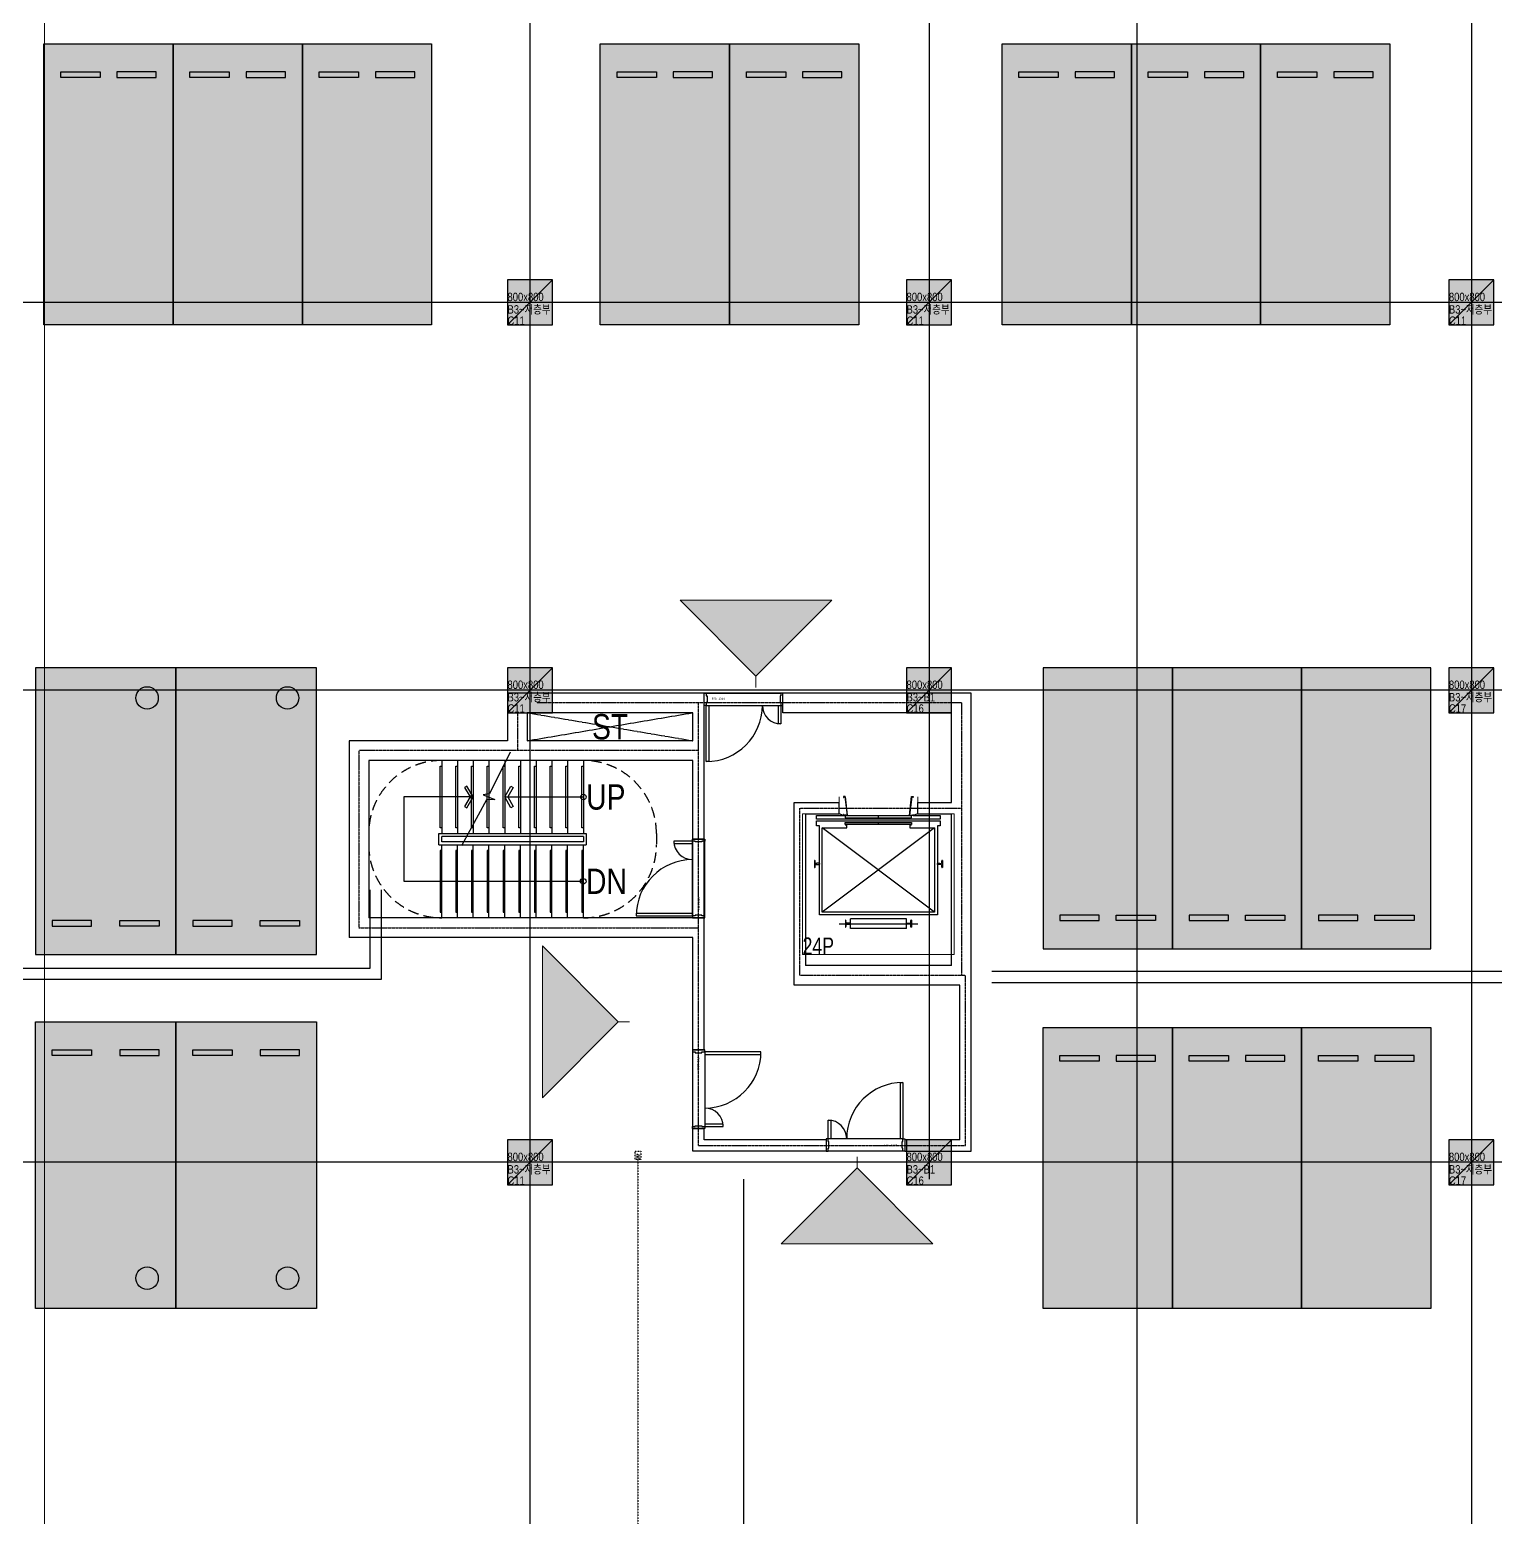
# Model space of a CAD drawing. Header units: millimetres. Extents: x -20379 to 476967, y -520228 to 220376.
# Drawn here: x 352744 to 378819, y -449936 to -423470 of the extents above; entities that cross this region are included whole.
import ezdxf
from ezdxf.enums import TextEntityAlignment as Align

# ---------------------------------------------------------------- set-up
doc = ezdxf.new("R2010")
doc.units = ezdxf.units.MM
doc.header["$MEASUREMENT"] = 0
for name, pattern in [('$0$X-CORE_B2F$0$CEN', [62, 60, -1, 0, -1]), ('$0$X-CORE_B2F$0$CENTER2', [1.125, 0.75, -0.125, 0.125, -0.125]), ('$0$X-CORE_B2F$0$HIDDEN', [9.525, 6.35, -3.175]), ('$0$X-F_EXIT_B2F$0$18$0$STYLE_19', [0.83328, 0.41656, -0.41672]), ('$0$X-GRID_B3~B1$0$CENTER2', [1.125, 0.75, -0.125, 0.125, -0.125])]:
    doc.linetypes.add(name, pattern=pattern)
doc.layers.get('Defpoints').update_dxf_attribs({"color": 145, "lineweight": 9})
doc.layers.add('$0$NDC_S_HATCH MATERIAL', color=8, linetype='Continuous', lineweight=9)
doc.layers.add('$0$X-F_EXIT_B2F$0$X-F_EXIT_B3F$0$TEXT VN1', color=7, linetype='Continuous', lineweight=13)
for name, color, linetype in [('$0$X-COL-B2$0$A-254', 254, 'Continuous'), ('$0$X-COL-B2$0$A-COL', 2, 'Continuous'), ('$0$X-CORE_B2F$0$A-CEN2', 8, '$0$X-CORE_B2F$0$CENTER2'), ('$0$X-CORE_B2F$0$A-CON', 2, 'Continuous'), ('$0$X-CORE_B2F$0$A-DOOR', 4, 'Continuous'), ('$0$X-CORE_B2F$0$A-DOORF', 9, 'Continuous'), ('$0$X-CORE_B2F$0$A-ELE4', 8, 'Continuous'), ('$0$X-CORE_B2F$0$A-ELEV', 5, 'Continuous'), ('$0$X-CORE_B2F$0$A-HR', 6, 'Continuous'), ('$0$X-CORE_B2F$0$A-OPEN1', 1, '$0$X-CORE_B2F$0$CEN'), ('$0$X-CORE_B2F$0$A-STR', 4, 'Continuous'), ('$0$X-CORE_B2F$0$A-SYM', 7, 'Continuous'), ('$0$X-F_EXIT_B2F$0$A-SHUTTER', 4, 'Continuous'), ('$0$X-F_EXIT_B2F$0$X-F_EXIT_B3F$0$F_exit', 3, 'Continuous'), ('$0$X-GRID_B3~B1$0$A-CEN1', 1, '$0$X-GRID_B3~B1$0$CENTER2'), ('$0$X-INT-B2$0$A-PARK', 5, 'Continuous'), ('$0$X-INT-B2$0$A-PARK(\\M+3C8AE\\M+3C0E5)', 5, 'Continuous'), ('$0$X-INT-B2$0$A-WALB', 3, 'Continuous')]:
    doc.layers.add(name, color=color, linetype=linetype)
doc.styles.add('$0$X-COL-B2$0$Hrtext', font='arial.ttf', dxfattribs={"width": 0.8})
doc.styles.add('$0$X-CORE_B2F$0$$0$X-PLAN$0$Standard', font='')
doc.styles.add('$0$X-CORE_B2F$0$\\M+3C6F2\\M+3B8E9\\M+3B5B5$0$X-PLAN_1F$0$\\M+3B5B8\\M+3BFF2', font='')
doc.styles.add('$0$X-CORE_B2F$0$Hrtext', font='arial.ttf', dxfattribs={"width": 0.8})
doc.styles.add('$0$X-GRID_B3~B1$0$Heerim', font='', dxfattribs={"width": 0.8})
doc.styles.get('$0$X-CORE_B2F$0$$0$X-PLAN$0$Standard').set_extended_font_data('DotumChe')
doc.styles.get('$0$X-CORE_B2F$0$\\M+3C6F2\\M+3B8E9\\M+3B5B5$0$X-PLAN_1F$0$\\M+3B5B8\\M+3BFF2').set_extended_font_data('Dotum')
doc.styles.get('$0$X-GRID_B3~B1$0$Heerim').set_extended_font_data('Dotum')

# ---------------------------------------------------------------- blocks, each defined once
blk = doc.blocks.new('$0$258')
at = {"layer": '$0$X-COL-B2$0$A-254'}
h = blk.add_hatch(color=256, dxfattribs=at)
h.dxf.hatch_style = 1
h.paths.add_polyline_path([(460347, -114631), (459547, -114631), (459547, -115431), (460347, -115431)])
h = blk.add_hatch(color=256, dxfattribs=at)
h.dxf.hatch_style = 1
h.paths.add_polyline_path([(467447, -114631), (466647, -114631), (466647, -115431), (467447, -115431)])
h = blk.add_hatch(color=256, dxfattribs=at)
h.dxf.hatch_style = 1
h.paths.add_polyline_path([(477097, -114631), (476297, -114631), (476297, -115431), (477097, -115431)])
h = blk.add_hatch(color=256, dxfattribs=at)
h.dxf.hatch_style = 1
h.paths.add_polyline_path([(460347, -121531), (459547, -121531), (459547, -122331), (460347, -122331)])
h = blk.add_hatch(color=256, dxfattribs=at)
h.dxf.hatch_style = 1
h.paths.add_polyline_path([(467447, -121531), (466647, -121531), (466647, -122331), (467447, -122331)])
h = blk.add_hatch(color=256, dxfattribs=at)
h.dxf.hatch_style = 1
h.paths.add_polyline_path([(477097, -121531), (476297, -121531), (476297, -122331), (477097, -122331)])
h = blk.add_hatch(color=256, dxfattribs=at)
h.dxf.hatch_style = 1
h.paths.add_polyline_path([(460347, -129931), (459547, -129931), (459547, -130731), (460347, -130731)])
h = blk.add_hatch(color=256, dxfattribs=at)
h.dxf.hatch_style = 1
h.paths.add_polyline_path([(467447, -129931), (466647, -129931), (466647, -130731), (467447, -130731)])
h = blk.add_hatch(color=256, dxfattribs=at)
h.dxf.hatch_style = 1
h.paths.add_polyline_path([(477097, -129931), (476297, -129931), (476297, -130731), (477097, -130731)])
at = {"layer": '$0$X-F_EXIT_B2F$0$X-F_EXIT_B3F$0$F_exit', "true_color": 0xb56bff}
h = blk.add_hatch(color=191, dxfattribs=at)
h.dxf.hatch_style = 1
h.paths.add_polyline_path([(463967, -121681), (462617, -120331), (465317, -120331)])
h = blk.add_hatch(color=191, dxfattribs=at)
h.dxf.hatch_style = 1
h.paths.add_polyline_path([(463967, -121681), (462617, -120331), (465317, -120331)])
h = blk.add_hatch(color=191, dxfattribs=at)
h.dxf.hatch_style = 1
h.paths.add_polyline_path([(461517, -127831), (460167, -126481), (460167, -129181)])
h = blk.add_hatch(color=191, dxfattribs=at)
h.dxf.hatch_style = 1
h.paths.add_polyline_path([(461517, -127831), (460167, -126481), (460167, -129181)])
h = blk.add_hatch(color=191, dxfattribs=at)
h.dxf.hatch_style = 1
h.paths.add_polyline_path([(465767, -130431), (467117, -131781), (464417, -131781)])
h = blk.add_hatch(color=191, dxfattribs=at)
h.dxf.hatch_style = 1
h.paths.add_polyline_path([(465767, -130431), (467117, -131781), (464417, -131781)])
at = {"layer": '$0$X-INT-B2$0$A-PARK'}
h = blk.add_hatch(color=254, dxfattribs=at)
h.dxf.hatch_style = 1
h.paths.add_polyline_path([(453597, -110431), (453597, -115431), (451297, -115431), (451297, -110431)])
h = blk.add_hatch(color=254, dxfattribs=at)
h.dxf.hatch_style = 1
h.paths.add_polyline_path([(455897, -110431), (455897, -115431), (453597, -115431), (453597, -110431)])
h = blk.add_hatch(color=254, dxfattribs=at)
h.dxf.hatch_style = 1
h.paths.add_polyline_path([(458197, -110431), (458197, -115431), (455897, -115431), (455897, -110431)])
h = blk.add_hatch(color=254, dxfattribs=at)
h.dxf.hatch_style = 1
h.paths.add_polyline_path([(463497, -110431), (463497, -115431), (461197, -115431), (461197, -110431)])
h = blk.add_hatch(color=254, dxfattribs=at)
h.dxf.hatch_style = 1
h.paths.add_polyline_path([(465797, -110431), (465797, -115431), (463497, -115431), (463497, -110431)])
h = blk.add_hatch(color=254, dxfattribs=at)
h.dxf.hatch_style = 1
h.paths.add_polyline_path([(470647, -110431), (470647, -115431), (468347, -115431), (468347, -110431)])
h = blk.add_hatch(color=254, dxfattribs=at)
h.dxf.hatch_style = 1
h.paths.add_polyline_path([(472947, -110431), (472947, -115431), (470647, -115431), (470647, -110431)])
h = blk.add_hatch(color=254, dxfattribs=at)
h.dxf.hatch_style = 1
h.paths.add_polyline_path([(475247, -110431), (475247, -115431), (472947, -115431), (472947, -110431)])
h = blk.add_hatch(color=254, dxfattribs=at)
h.dxf.hatch_style = 1
h.paths.add_polyline_path([(471377, -126531), (471377, -121531), (469077, -121531), (469077, -126531)])
h = blk.add_hatch(color=254, dxfattribs=at)
h.dxf.hatch_style = 1
h.paths.add_polyline_path([(473677, -126531), (473677, -121531), (471377, -121531), (471377, -126531)])
h = blk.add_hatch(color=254, dxfattribs=at)
h.dxf.hatch_style = 1
h.paths.add_polyline_path([(475977, -126531), (475977, -121531), (473677, -121531), (473677, -126531)])
h = blk.add_hatch(color=254, dxfattribs=at)
h.dxf.hatch_style = 1
h.paths.add_polyline_path([(471377, -127931), (471377, -132931), (469077, -132931), (469077, -127931)])
h = blk.add_hatch(color=254, dxfattribs=at)
h.dxf.hatch_style = 1
h.paths.add_polyline_path([(473677, -127931), (473677, -132931), (471377, -132931), (471377, -127931)])
h = blk.add_hatch(color=254, dxfattribs=at)
h.dxf.hatch_style = 1
h.paths.add_polyline_path([(475977, -127931), (475977, -132931), (473677, -132931), (473677, -127931)])
at = {"layer": '$0$X-INT-B2$0$A-PARK(\\M+3C8AE\\M+3C0E5)'}
h = blk.add_hatch(color=251, dxfattribs=at)
h.dxf.hatch_style = 1
edge = h.paths.add_edge_path()
edge.add_arc((453134, -122069), 200, 0, 360)
h = blk.add_hatch(color=251, dxfattribs=at)
h.dxf.hatch_style = 1
edge = h.paths.add_edge_path()
edge.add_arc((455634, -122069), 200, 0, 360)
h = blk.add_hatch(color=251, dxfattribs=at)
h.dxf.hatch_style = 1
edge = h.paths.add_edge_path()
edge.add_arc((453134, -132392), 200, 0, 360)
h = blk.add_hatch(color=251, dxfattribs=at)
h.dxf.hatch_style = 1
edge = h.paths.add_edge_path()
edge.add_arc((455634, -132392), 200, 0, 360)
h = blk.add_hatch(color=254)
h.dxf.hatch_style = 1
h.paths.add_polyline_path([(453647, -126631), (453647, -121531), (451147, -121531), (451147, -126631)])
h = blk.add_hatch(color=254)
h.dxf.hatch_style = 1
h.paths.add_polyline_path([(456147, -126631), (456147, -121531), (453647, -121531), (453647, -126631)])
h = blk.add_hatch(color=254)
h.dxf.hatch_style = 1
h.paths.add_polyline_path([(453647, -127831), (453647, -132931), (451147, -132931), (451147, -127831)])
h = blk.add_hatch(color=254)
h.dxf.hatch_style = 1
h.paths.add_polyline_path([(456147, -127831), (456147, -132931), (453647, -132931), (453647, -127831)])
at = {"layer": '$0$X-COL-B2$0$A-COL'}
for p, q in [((460347, -114631), (459547, -114631)), ((459547, -114631), (459547, -115431)), ((460347, -115431), (460347, -114631)), ((467447, -114631), (466647, -114631)), ((466647, -114631), (466647, -115431)), ((467447, -115431), (467447, -114631)), ((477097, -114631), (476297, -114631)), ((476297, -114631), (476297, -115431)), ((477097, -115431), (477097, -114631)), ((459547, -115431), (460347, -115431)), ((466647, -115431), (467447, -115431)), ((476297, -115431), (477097, -115431)), ((460347, -121531), (459547, -121531)), ((459547, -121531), (459547, -122331)), ((460347, -122331), (460347, -121531)), ((467447, -121531), (466647, -121531)), ((466647, -121531), (466647, -122331)), ((467447, -122331), (467447, -121531)), ((477097, -121531), (476297, -121531)), ((476297, -121531), (476297, -122331)), ((477097, -122331), (477097, -121531)), ((459547, -122331), (460347, -122331)), ((466647, -122331), (467447, -122331)), ((476297, -122331), (477097, -122331)), ((460347, -129931), (459547, -129931)), ((459547, -129931), (459547, -130731)), ((460347, -130731), (460347, -129931)), ((467447, -129931), (466647, -129931)), ((466647, -129931), (466647, -130731)), ((467447, -130731), (467447, -129931)), ((477097, -129931), (476297, -129931)), ((476297, -129931), (476297, -130731)), ((477097, -130731), (477097, -129931)), ((459547, -130731), (460347, -130731)), ((466647, -130731), (467447, -130731)), ((476297, -130731), (477097, -130731))]:
    blk.add_line(p, q, dxfattribs=at)
at = {"layer": '$0$X-CORE_B2F$0$A-CEN2'}
for p, q in [((467622, -122156), (460072, -122156)), ((462947, -130031), (462947, -122156)), ((467622, -122156), (467622, -127006)), ((459722, -122331), (459722, -123006)), ((456902, -123006), (456902, -126156)), ((462947, -123006), (456902, -123006)), ((464747, -127006), (464747, -124031)), ((464747, -124031), (467622, -124031)), ((456902, -126156), (462947, -126156)), ((467697, -127006), (464747, -127006)), ((467697, -130031), (467697, -127006)), ((462947, -130031), (467697, -130031))]:
    blk.add_line(p, q, dxfattribs=at)
at = {"layer": '$0$X-CORE_B2F$0$A-CON', "ltscale": 10}
for p, q in [((467797, -121981), (459547, -121981)), ((459547, -121981), (459547, -122831)), ((463047, -125981), (463047, -121981)), ((464447, -122331), (464447, -121981)), ((467797, -130131), (467797, -121981)), ((462847, -122331), (459897, -122331)), ((459897, -122331), (459897, -122831)), ((462847, -122831), (462847, -122331)), ((467447, -122331), (464447, -122331)), ((467447, -123931), (467447, -122331)), ((456727, -122831), (456727, -126331)), ((459547, -122831), (456727, -122831)), ((462847, -122831), (459897, -122831)), ((457077, -123181), (457077, -125981)), ((462847, -123181), (457077, -123181)), ((462847, -125981), (462847, -123181)), ((464647, -127181), (464647, -123931)), ((464647, -123931), (465447, -123931)), ((465447, -124131), (465447, -123931)), ((466847, -123931), (467447, -123931)), ((466847, -124131), (466847, -123931)), ((464847, -124131), (464847, -126831)), ((464847, -124131), (465447, -124131)), ((466847, -124131), (467447, -124131)), ((467447, -126831), (467447, -124131)), ((463047, -124581), (462847, -124581)), ((463047, -125981), (457077, -125981)), ((463047, -128330), (463047, -125981)), ((462847, -126331), (456727, -126331)), ((462847, -128330), (462847, -126331)), ((467447, -126831), (464847, -126831)), ((467597, -127181), (464647, -127181)), ((467597, -129931), (467597, -127181)), ((462847, -128330), (463047, -128330)), ((462847, -130131), (462847, -129731)), ((462847, -129731), (463047, -129731)), ((463047, -129931), (463047, -129731)), ((465217, -129931), (463047, -129931)), ((465217, -129931), (465217, -130131)), ((467597, -129931), (466617, -129931)), ((466617, -129931), (466617, -130131)), ((465217, -130131), (462847, -130131)), ((466617, -130131), (467797, -130131))]:
    blk.add_line(p, q, dxfattribs=at)
at = {"layer": '$0$X-CORE_B2F$0$A-DOOR'}
for p, q in [((463047, -121981), (463082, -121981)), ((463047, -122201), (463047, -121981)), ((463082, -121981), (463082, -122031)), ((464447, -121981), (464412, -121981)), ((464412, -121981), (464412, -122031)), ((464447, -122201), (464447, -121981)), ((463082, -122201), (463047, -122201)), ((463082, -122031), (463097, -122031)), ((463097, -122151), (463082, -122151)), ((463082, -122151), (463082, -122201)), ((463082, -122201), (463127, -122201)), ((463082, -123201), (463082, -122201)), ((463097, -122031), (463097, -122151)), ((463127, -122201), (463127, -123201)), ((464367, -122201), (464412, -122201)), ((464367, -122531), (464367, -122201)), ((464412, -122031), (464397, -122031)), ((464397, -122031), (464397, -122151)), ((464397, -122151), (464412, -122151)), ((464412, -122151), (464412, -122201)), ((464412, -122201), (464447, -122201)), ((464412, -122201), (464412, -122531)), ((464412, -122531), (464367, -122531)), ((463127, -123201), (463082, -123201)), ((465557, -123821), (465527, -123821)), ((465527, -123821), (465527, -123841)), ((465527, -123841), (465532, -123841)), ((465532, -123841), (465532, -123826)), ((465532, -123826), (465552, -123826)), ((465552, -123826), (465591, -124156)), ((465597, -124161), (465557, -123821)), ((466697, -124161), (466737, -123821)), ((466741, -123826), (466702, -124156)), ((466737, -123821), (466767, -123821)), ((466762, -123826), (466741, -123826)), ((466762, -123841), (466762, -123826)), ((466767, -123841), (466762, -123841)), ((466767, -123821), (466767, -123841)), ((465532, -124141), (465527, -124141)), ((465527, -124141), (465527, -124161)), ((465527, -124161), (465597, -124161)), ((465532, -124156), (465532, -124141)), ((465591, -124156), (465532, -124156)), ((466767, -124161), (466697, -124161)), ((466702, -124156), (466762, -124156)), ((466762, -124156), (466762, -124141)), ((466762, -124141), (466767, -124141)), ((466767, -124141), (466767, -124161)), ((462837, -124616), (462507, -124616)), ((462507, -124616), (462507, -124661)), ((462837, -124616), (462837, -124581)), ((462837, -124581), (463057, -124581)), ((462887, -124616), (462837, -124616)), ((462837, -124661), (462837, -124616)), ((462887, -124631), (462887, -124616)), ((463007, -124631), (462887, -124631)), ((463057, -124616), (463007, -124616)), ((463007, -124616), (463007, -124631)), ((463057, -124581), (463057, -124616)), ((462507, -124661), (462837, -124661)), ((462837, -125901), (461837, -125901)), ((461837, -125901), (461837, -125946)), ((461837, -125946), (462837, -125946)), ((462837, -125946), (462837, -125901)), ((462887, -125946), (462837, -125946)), ((462837, -125946), (462837, -125981)), ((463007, -125931), (462887, -125931)), ((462887, -125931), (462887, -125946)), ((463007, -125946), (463007, -125931)), ((463057, -125946), (463007, -125946)), ((463057, -125981), (463057, -125946)), ((462837, -125981), (463057, -125981)), ((462837, -128331), (462837, -128366)), ((463057, -128331), (462837, -128331)), ((463057, -128366), (463057, -128331)), ((462837, -128366), (462887, -128366)), ((462887, -128366), (462887, -128381)), ((462887, -128381), (463007, -128381)), ((463007, -128381), (463007, -128366)), ((463007, -128366), (463057, -128366)), ((463057, -128366), (463057, -128411)), ((464057, -128366), (463057, -128366)), ((463057, -128411), (464057, -128411)), ((464057, -128411), (464057, -128366)), ((466537, -129911), (466537, -128911)), ((466537, -128911), (466582, -128911)), ((466582, -128911), (466582, -129911)), ((462887, -129696), (462887, -129681)), ((462887, -129681), (463007, -129681)), ((463007, -129681), (463007, -129696)), ((463057, -129651), (463057, -129696)), ((463387, -129651), (463057, -129651)), ((463387, -129696), (463387, -129651)), ((465252, -129911), (465252, -129581)), ((465252, -129581), (465297, -129581)), ((465297, -129581), (465297, -129911)), ((462837, -129731), (462837, -129696)), ((462837, -129696), (462887, -129696)), ((463057, -129731), (462837, -129731)), ((463007, -129696), (463057, -129696)), ((463057, -129696), (463057, -129731)), ((463057, -129696), (463387, -129696)), ((465252, -129911), (465217, -129911)), ((465217, -129911), (465217, -130131)), ((465252, -129961), (465252, -129911)), ((465297, -129911), (465252, -129911)), ((466582, -129911), (466537, -129911)), ((466582, -129961), (466582, -129911)), ((466582, -129911), (466617, -129911)), ((466617, -129911), (466617, -130131)), ((465217, -130131), (465252, -130131)), ((465267, -129961), (465252, -129961)), ((465252, -130131), (465252, -130081)), ((465252, -130081), (465267, -130081)), ((465267, -130081), (465267, -129961)), ((466567, -130081), (466567, -129961)), ((466567, -129961), (466582, -129961)), ((466582, -130081), (466567, -130081)), ((466582, -130131), (466582, -130081)), ((466617, -130131), (466582, -130131))]:
    blk.add_line(p, q, dxfattribs=at)
at = {"layer": '$0$X-CORE_B2F$0$A-DOORF'}
for centre, radius, start, end in [((463082, -122201), 1000, 270, 360), ((464412, -122201), 330, 180, 270), ((462837, -124616), 330, 180, 270), ((462837, -125946), 1000, 90, 180), ((463057, -128366), 1000, 270, 360), ((466582, -129911), 1000, 90, 180), ((463057, -129696), 330, 0, 90), ((465252, -129911), 330, 0, 90)]:
    blk.add_arc(centre, radius, start, end, dxfattribs=at)
at = {"layer": '$0$X-CORE_B2F$0$A-ELE4'}
for p, q in [((463082, -121981), (464412, -121981)), ((463082, -122201), (464412, -122201)), ((458347, -124381), (458347, -123281)), ((458347, -123281), (458377, -123281)), ((458627, -124381), (458627, -123281)), ((458627, -123281), (458657, -123281)), ((458907, -124381), (458907, -123281)), ((458907, -123281), (458937, -123281)), ((459187, -124381), (459187, -123281)), ((459187, -123281), (459217, -123281)), ((459467, -124381), (459467, -123281)), ((459467, -123281), (459497, -123281)), ((459747, -124381), (459747, -123281)), ((459747, -123281), (459777, -123281)), ((460027, -124381), (460027, -123281)), ((460027, -123281), (460057, -123281)), ((460307, -124381), (460307, -123281)), ((460307, -123281), (460337, -123281)), ((460587, -124381, 0), (460587, -123281, 0)), ((460587, -123281, 0), (460617, -123281, 0)), ((460867, -124381, 0), (460867, -123281, 0)), ((460867, -123281, 0), (460897, -123281, 0)), ((458377, -124381), (458347, -124381)), ((458657, -124381), (458627, -124381)), ((458937, -124381), (458907, -124381)), ((459217, -124381), (459187, -124381)), ((459497, -124381), (459467, -124381)), ((459777, -124381), (459747, -124381)), ((460057, -124381), (460027, -124381)), ((460337, -124381), (460307, -124381)), ((460617, -124381, 0), (460587, -124381, 0)), ((460897, -124381, 0), (460867, -124381, 0)), ((462837, -125946), (462837, -124616)), ((463057, -125946), (463057, -124616)), ((458377, -124781), (458347, -124781)), ((458347, -124781), (458347, -125881)), ((458657, -124781), (458627, -124781)), ((458627, -124781), (458627, -125881)), ((458937, -124781), (458907, -124781)), ((458907, -124781), (458907, -125881)), ((459217, -124781), (459187, -124781)), ((459187, -124781), (459187, -125881)), ((459497, -124781), (459467, -124781)), ((459467, -124781), (459467, -125881)), ((459777, -124781), (459747, -124781)), ((459747, -124781), (459747, -125881)), ((460057, -124781), (460027, -124781)), ((460027, -124781), (460027, -125881)), ((460337, -124781), (460307, -124781)), ((460307, -124781), (460307, -125881)), ((460617, -124781, 0), (460587, -124781, 0)), ((460587, -124781, 0), (460587, -125881, 0)), ((460897, -124781, 0), (460867, -124781, 0)), ((460867, -124781, 0), (460867, -125881, 0)), ((458347, -125881), (458377, -125881)), ((458627, -125881), (458657, -125881)), ((458907, -125881), (458937, -125881)), ((459187, -125881), (459217, -125881)), ((459467, -125881), (459497, -125881)), ((459747, -125881), (459777, -125881)), ((460027, -125881), (460057, -125881)), ((460307, -125881), (460337, -125881)), ((460587, -125881, 0), (460617, -125881, 0)), ((460867, -125881, 0), (460897, -125881, 0)), ((462837, -128366), (462837, -129696)), ((463057, -128366), (463057, -129696)), ((466582, -129911), (465252, -129911)), ((466582, -130131), (465252, -130131))]:
    blk.add_line(p, q, dxfattribs=at)
at = {"layer": '$0$X-CORE_B2F$0$A-ELEV'}
for p, q in [((465047, -124223), (465047, -124161)), ((465047, -124161), (465527, -124161)), ((467247, -124223), (465047, -124223)), ((465047, -124253), (467247, -124253)), ((465047, -124343), (465047, -124253)), ((465097, -124343), (465047, -124343)), ((465097, -125930), (465097, -124343)), ((465147, -125880), (465147, -124380)), ((465147, -124380), (465587, -124380)), ((467147, -125880), (465147, -124380)), ((467147, -124380), (465147, -125880)), ((465527, -124161), (465447, -124131)), ((466737, -124168), (465557, -124168)), ((465557, -124168), (465557, -124203)), ((465557, -124203), (466737, -124203)), ((465557, -124320), (465557, -124285)), ((465557, -124285), (466737, -124285)), ((466737, -124320), (465557, -124320)), ((465587, -124330), (465557, -124330)), ((465587, -124380), (465587, -124330)), ((466147, -124203), (466147, -124168)), ((466147, -124320), (466147, -124285)), ((466737, -124330), (466707, -124330)), ((466707, -124330), (466707, -124380)), ((466707, -124380), (467147, -124380)), ((466737, -124203), (466737, -124168)), ((466737, -124285), (466737, -124320)), ((466847, -124131), (466767, -124161)), ((466767, -124161), (467247, -124161)), ((467147, -124380), (467147, -125880)), ((467247, -124343), (467197, -124343)), ((467197, -124343), (467197, -125930)), ((467247, -124161), (467247, -124223)), ((467247, -124253), (467247, -124343)), ((465008, -124959), (465012, -124959)), ((465012, -124959), (465008, -124959)), ((465008, -124959), (465008, -125087)), ((465008, -125087), (465012, -125087)), ((465022, -125009), (465019, -124965)), ((465019, -125080), (465020, -125070)), ((465020, -125070), (465022, -125037)), ((465046, -125016), (465029, -125016)), ((465029, -125030), (465046, -125030)), ((465094, -125011), (465051, -125011)), ((465051, -125034), (465094, -125034)), ((465097, -125031), (465097, -125014)), ((465097, -125017), (465097, -125029)), ((465097, -125029), (465097, -125017)), ((467197, -125031), (467197, -125014)), ((467199, -125011), (467242, -125011)), ((467242, -125034), (467199, -125034)), ((467247, -125016), (467264, -125016)), ((467264, -125030), (467247, -125030)), ((467272, -125009), (467274, -124965)), ((467273, -125070), (467272, -125037)), ((467273, -124976), (467274, -124965)), ((467274, -125080), (467273, -125070)), ((467286, -124959), (467281, -124959)), ((467281, -124959), (467286, -124959)), ((467286, -125087), (467281, -125087)), ((467286, -124959), (467286, -125087)), ((467197, -125930), (465097, -125930)), ((467147, -125880), (465147, -125880)), ((465447, -126085), (466847, -126085)), ((465558, -126021), (465562, -126021)), ((465562, -126021), (465558, -126021)), ((465558, -126021), (465558, -126149)), ((465558, -126149), (465562, -126149)), ((465570, -126038), (465569, -126027)), ((465572, -126071), (465569, -126027)), ((465569, -126142), (465570, -126132)), ((465570, -126132), (465572, -126099)), ((465596, -126078), (465579, -126078)), ((465579, -126092), (465596, -126092)), ((465644, -126073), (465601, -126073)), ((465601, -126096), (465644, -126096)), ((465647, -126170), (465647, -126000)), ((466647, -126000), (465647, -126000)), ((465647, -126170), (465647, -126000)), ((465647, -126093), (465647, -126076)), ((466647, -126170), (465647, -126170)), ((466647, -126170), (466647, -126000)), ((466647, -126093), (466647, -126076)), ((466649, -126073), (466692, -126073)), ((466692, -126096), (466649, -126096)), ((466697, -126078), (466714, -126078)), ((466714, -126092), (466697, -126092)), ((466722, -126071), (466724, -126027)), ((466723, -126132), (466722, -126099)), ((466723, -126038), (466724, -126027)), ((466724, -126142), (466723, -126132)), ((466736, -126021), (466731, -126021)), ((466731, -126021), (466736, -126021)), ((466736, -126149), (466731, -126149)), ((466736, -126021), (466736, -126149))]:
    blk.add_line(p, q, dxfattribs=at)
for centre, radius, start, end in [((465012, -124966), 7.18, 3.3826, 90), ((465012, -124966), 7.18, 3.3826, 90), ((465012, -124966), 7.18, 3.3826, 90), ((465012, -125080), 7.18, 270, 356.6174), ((465029, -125008), 7.18, 183.3732, 270), ((465029, -125037), 7.18, 90, 176.6297), ((465046, -125011), 4.31, 270, 0), ((465046, -125034), 4.31, 0, 90), ((465094, -125014), 2.87, 0, 90), ((465094, -125031), 2.87, 270, 0), ((467199, -125014), 2.87, 90, 180), ((467199, -125031), 2.87, 180, 270), ((467247, -125011), 4.31, 180, 270), ((467247, -125034), 4.31, 90, 180), ((467264, -125008), 7.18, 270, 356.6268), ((467264, -125037), 7.18, 3.3703, 90), ((467281, -124966), 7.18, 90, 176.6174), ((467281, -124966), 7.18, 90, 176.6174), ((467281, -124966), 7.18, 90, 176.6174), ((467281, -125080), 7.18, 183.3826, 270), ((465562, -126028), 7.18, 3.3826, 90), ((465562, -126028), 7.18, 3.3826, 90), ((465562, -126028), 7.18, 3.3826, 90), ((465562, -126142), 7.18, 270, 356.6174), ((465579, -126070), 7.18, 183.3732, 270), ((465579, -126099), 7.18, 90, 176.6297), ((465596, -126073), 4.31, 270, 0), ((465596, -126096), 4.31, 0, 90), ((465644, -126076), 2.87, 0, 90), ((465644, -126093), 2.87, 270, 0), ((466649, -126076), 2.87, 90, 180), ((466649, -126093), 2.87, 180, 270), ((466697, -126073), 4.31, 180, 270), ((466697, -126096), 4.31, 90, 180), ((466714, -126070), 7.18, 270, 356.6268), ((466714, -126099), 7.18, 3.3703, 90), ((466731, -126028), 7.18, 90, 176.6174), ((466731, -126028), 7.18, 90, 176.6174), ((466731, -126028), 7.18, 90, 176.6174), ((466731, -126142), 7.18, 183.3826, 270)]:
    blk.add_arc(centre, radius, start, end, dxfattribs=at)
at = {"layer": '$0$X-CORE_B2F$0$A-HR'}
for p, q in [((458327, -124481), (460947, -124481, 0)), ((458327, -124681), (458327, -124481)), ((460897, -124531, 0), (458377, -124531)), ((458377, -124631), (458377, -124531)), ((460897, -124631, 0), (458377, -124631)), ((460897, -124531, 0), (460897, -124631, 0)), ((460947, -124481, 0), (460947, -124681, 0)), ((458327, -124681), (460947, -124681, 0))]:
    blk.add_line(p, q, dxfattribs=at)
at = {"layer": '$0$X-CORE_B2F$0$A-OPEN1'}
for p, q in [((459897, -122331), (462847, -122831)), ((459897, -122831), (462847, -122331))]:
    blk.add_line(p, q, dxfattribs=at)
at = {"layer": '$0$X-CORE_B2F$0$A-STR'}
for p, q in [((458377, -123181), (458377, -124481)), ((458657, -123181), (458657, -124481)), ((458937, -123181), (458937, -124481)), ((459217, -123181), (459217, -124481)), ((459497, -123181), (459497, -124481)), ((459777, -123181), (459777, -124481)), ((460057, -123181), (460057, -124481)), ((460337, -123181), (460337, -124481)), ((460617, -123181, 0), (460617, -124481, 0)), ((460897, -123181, 0), (460897, -124481, 0)), ((458377, -125981), (458377, -124681)), ((458657, -125981), (458657, -124681)), ((458937, -125981), (458937, -124681)), ((459217, -125981), (459217, -124681)), ((459497, -125981), (459497, -124681)), ((459777, -125981), (459777, -124681)), ((460057, -125981), (460057, -124681)), ((460337, -125981), (460337, -124681)), ((460617, -125981, 0), (460617, -124681, 0)), ((460897, -125981, 0), (460897, -124681, 0))]:
    blk.add_line(p, q, dxfattribs=at)
at = {"layer": '$0$X-CORE_B2F$0$A-STR', "color": 8, "linetype": '$0$X-CORE_B2F$0$HIDDEN', "ltscale": 30}
for p, q in [((457077, -124481, 0), (457077, -124481, 0)), ((457077, -124481, 0), (457077, -124681, 0)), ((462197, -124481, 0), (462197, -124481, 0)), ((462197, -124481, 0), (462197, -124681, 0))]:
    blk.add_line(p, q, dxfattribs=at)
for centre, start, end in [((458377, -124481, 0), 90, 180), ((460897, -124481, 0), 360, 90), ((458377, -124681, 0), 180, 270), ((460897, -124681, 0), 270, 0)]:
    blk.add_arc(centre, 1300, start, end, dxfattribs=at)
at = {"layer": '$0$X-CORE_B2F$0$A-SYM'}
for p, q in [((459594, -123035), (459227, -123773)), ((458937, -123831, 0), (457700, -123831, 0)), ((457700, -123831, 0), (457703, -125331, 0)), ((458826, -123639, 0), (458784, -123663, 0)), ((458784, -123663, 0), (458881, -123831, 0)), ((458881, -123831, 0), (458784, -123999, 0)), ((458937, -123831, 0), (458826, -123639, 0)), ((458826, -124023, 0), (458937, -123831, 0)), ((459227, -123773), (459111, -123790)), ((459111, -123790), (459324, -123873)), ((459497, -123831, 0), (459607, -123639, 0)), ((459607, -124023, 0), (459497, -123831, 0)), ((459497, -123831, 0), (460897, -123831, 0)), ((459649, -123663, 0), (459552, -123831, 0)), ((459552, -123831, 0), (459649, -123999, 0)), ((459607, -123639, 0), (459649, -123663, 0)), ((459176, -123883), (458730, -124702)), ((458784, -123999, 0), (458826, -124023, 0)), ((459324, -123873), (459176, -123883)), ((459649, -123999, 0), (459607, -124023, 0)), ((457703, -125331, 0), (460897, -125331, 0))]:
    blk.add_line(p, q, dxfattribs=at)
for centre in [(460897, -123831, 0), (460894, -125331, 0)]:
    blk.add_circle(centre, 50, dxfattribs=at)
at = {"layer": '$0$X-F_EXIT_B2F$0$A-SHUTTER', "linetype": '$0$X-F_EXIT_B2F$0$18$0$STYLE_19'}
for p, q in [((461817, -130281), (461817, -130131)), ((461817, -130131), (461917, -130131)), ((461887, -130191), (461847, -130191)), ((461847, -130191), (461847, -130281)), ((461867, -130191), (461867, -139971)), ((461887, -130281), (461887, -130191)), ((461917, -130131), (461917, -130281)), ((461847, -130281), (461817, -130281)), ((461917, -130281), (461887, -130281))]:
    blk.add_line(p, q, dxfattribs=at)
at = {"layer": '$0$X-F_EXIT_B2F$0$X-F_EXIT_B3F$0$TEXT VN1'}
for p, q in [((462617, -120331), (465317, -120331)), ((463967, -121681), (462617, -120331)), ((462617, -120331), (465317, -120331)), ((463967, -121681), (462617, -120331)), ((465317, -120331), (463967, -121681)), ((465317, -120331), (463967, -121681)), ((460167, -126481), (460167, -129181)), ((461517, -127831), (460167, -126481)), ((460167, -126481), (460167, -129181)), ((461517, -127831), (460167, -126481)), ((460167, -129181), (461517, -127831)), ((460167, -129181), (461517, -127831)), ((464417, -131781), (465767, -130431)), ((464417, -131781), (465767, -130431)), ((465767, -130431), (467117, -131781)), ((465767, -130431), (467117, -131781)), ((467117, -131781), (464417, -131781)), ((467117, -131781), (464417, -131781))]:
    blk.add_line(p, q, dxfattribs=at)
at = {"layer": '$0$X-GRID_B3~B1$0$A-CEN1', "ltscale": 10}
for p, q in [((459947, -71986), (459947, -206938)), ((467047, -71986), (467047, -130631)), ((470747, -71986), (470747, -206938)), ((476697, -71986), (476697, -206938)), ((565437, -115031), (324908, -115031)), ((565437, -121931), (425347, -121931)), ((565437, -130331), (425347, -130331)), ((463747, -130631), (463747, -206938))]:
    blk.add_line(p, q, dxfattribs=at)
at = {"layer": '$0$X-INT-B2$0$A-PARK'}
for p, q in [((451297, -115431), (451297, -110431)), ((451297, -110431), (453597, -110431)), ((453597, -110431), (453597, -115431)), ((453597, -115431), (453597, -110431)), ((453597, -110431), (455897, -110431)), ((455897, -110431), (455897, -115431)), ((455897, -115431), (455897, -110431)), ((455897, -110431), (458197, -110431)), ((458197, -110431), (458197, -115431)), ((461197, -115431), (461197, -110431)), ((461197, -110431), (463497, -110431)), ((463497, -110431), (463497, -115431)), ((463497, -115431), (463497, -110431)), ((463497, -110431), (465797, -110431)), ((465797, -110431), (465797, -115431)), ((468347, -115431), (468347, -110431)), ((468347, -110431), (470647, -110431)), ((470647, -115431), (470647, -110431)), ((470647, -110431), (472947, -110431)), ((470647, -110431), (470647, -115431)), ((472947, -115431), (472947, -110431)), ((472947, -110431), (475247, -110431)), ((472947, -110431), (472947, -115431)), ((475247, -110431), (475247, -115431)), ((451597, -111031), (451597, -110931)), ((451597, -110931), (452297, -110931)), ((452297, -111031), (451597, -111031)), ((452297, -110931), (452297, -111031)), ((452597, -110931), (452597, -111031)), ((453297, -110931), (452597, -110931)), ((452597, -111031), (453297, -111031)), ((453297, -111031), (453297, -110931)), ((453897, -111031), (453897, -110931)), ((453897, -110931), (454597, -110931)), ((454597, -111031), (453897, -111031)), ((454597, -110931), (454597, -111031)), ((454897, -110931), (454897, -111031)), ((455597, -110931), (454897, -110931)), ((454897, -111031), (455597, -111031)), ((455597, -111031), (455597, -110931)), ((456197, -111031), (456197, -110931)), ((456197, -110931), (456897, -110931)), ((456897, -111031), (456197, -111031)), ((456897, -110931), (456897, -111031)), ((457197, -110931), (457197, -111031)), ((457897, -110931), (457197, -110931)), ((457197, -111031), (457897, -111031)), ((457897, -111031), (457897, -110931)), ((461497, -111031), (461497, -110931)), ((461497, -110931), (462197, -110931)), ((462197, -111031), (461497, -111031)), ((462197, -110931), (462197, -111031)), ((462497, -110931), (462497, -111031)), ((463197, -110931), (462497, -110931)), ((462497, -111031), (463197, -111031)), ((463197, -111031), (463197, -110931)), ((463797, -111031), (463797, -110931)), ((463797, -110931), (464497, -110931)), ((464497, -111031), (463797, -111031)), ((464497, -110931), (464497, -111031)), ((464797, -110931), (464797, -111031)), ((465497, -110931), (464797, -110931)), ((464797, -111031), (465497, -111031)), ((465497, -111031), (465497, -110931)), ((468647, -111031), (468647, -110931)), ((468647, -110931), (469347, -110931)), ((469347, -111031), (468647, -111031)), ((469347, -110931), (469347, -111031)), ((469647, -110931), (469647, -111031)), ((470347, -110931), (469647, -110931)), ((469647, -111031), (470347, -111031)), ((470347, -111031), (470347, -110931)), ((470947, -111031), (470947, -110931)), ((470947, -110931), (471647, -110931)), ((471647, -111031), (470947, -111031)), ((471647, -110931), (471647, -111031)), ((471947, -110931), (471947, -111031)), ((472647, -110931), (471947, -110931)), ((471947, -111031), (472647, -111031)), ((472647, -111031), (472647, -110931)), ((473247, -111031), (473247, -110931)), ((473247, -110931), (473947, -110931)), ((473947, -111031), (473247, -111031)), ((473947, -110931), (473947, -111031)), ((474247, -110931), (474247, -111031)), ((474947, -110931), (474247, -110931)), ((474247, -111031), (474947, -111031)), ((474947, -111031), (474947, -110931)), ((453597, -115431), (451297, -115431)), ((455897, -115431), (453597, -115431)), ((458197, -115431), (455897, -115431)), ((463497, -115431), (461197, -115431)), ((465797, -115431), (463497, -115431)), ((470647, -115431), (468347, -115431)), ((472947, -115431), (470647, -115431)), ((475247, -115431), (472947, -115431)), ((471377, -121531, 0), (469077, -121531, 0)), ((469077, -121531, 0), (469077, -126531, 0)), ((473677, -121531, 0), (471377, -121531, 0)), ((471377, -121531, 0), (471377, -126531, 0)), ((471377, -126531, 0), (471377, -121531, 0)), ((475977, -121531, 0), (473677, -121531, 0)), ((473677, -121531, 0), (473677, -126531, 0)), ((473677, -126531, 0), (473677, -121531, 0)), ((475977, -126531, 0), (475977, -121531, 0)), ((470077, -125931, 0), (469377, -125931, 0)), ((469377, -125931, 0), (469377, -126031, 0)), ((470077, -126031, 0), (470077, -125931, 0)), ((470377, -126031, 0), (470377, -125931, 0)), ((470377, -125931, 0), (471077, -125931, 0)), ((471077, -125931, 0), (471077, -126031, 0)), ((472377, -125931, 0), (471677, -125931, 0)), ((471677, -125931, 0), (471677, -126031, 0)), ((472377, -126031, 0), (472377, -125931, 0)), ((472677, -126031, 0), (472677, -125931, 0)), ((472677, -125931, 0), (473377, -125931, 0)), ((473377, -125931, 0), (473377, -126031, 0)), ((474677, -125931, 0), (473977, -125931, 0)), ((473977, -125931, 0), (473977, -126031, 0)), ((474677, -126031, 0), (474677, -125931, 0)), ((474977, -126031, 0), (474977, -125931, 0)), ((474977, -125931, 0), (475677, -125931, 0)), ((475677, -125931, 0), (475677, -126031, 0)), ((469377, -126031, 0), (470077, -126031, 0)), ((471077, -126031, 0), (470377, -126031, 0)), ((471677, -126031, 0), (472377, -126031, 0)), ((473377, -126031, 0), (472677, -126031, 0)), ((473977, -126031, 0), (474677, -126031, 0)), ((475677, -126031, 0), (474977, -126031, 0)), ((469077, -126531, 0), (471377, -126531, 0)), ((471377, -126531, 0), (473677, -126531, 0)), ((473677, -126531, 0), (475977, -126531, 0)), ((469077, -132931, 0), (469077, -127931, 0)), ((469077, -127931, 0), (471377, -127931, 0)), ((471377, -132931, 0), (471377, -127931, 0)), ((471377, -127931, 0), (473677, -127931, 0)), ((471377, -127931, 0), (471377, -132931, 0)), ((473677, -127931, 0), (473677, -132931, 0)), ((473677, -132931, 0), (473677, -127931, 0)), ((473677, -127931, 0), (475977, -127931, 0)), ((475977, -127931, 0), (475977, -132931, 0)), ((469377, -128531, 0), (469377, -128431, 0)), ((469377, -128431, 0), (470077, -128431, 0)), ((470077, -128531, 0), (469377, -128531, 0)), ((470077, -128431, 0), (470077, -128531, 0)), ((470377, -128431, 0), (470377, -128531, 0)), ((471077, -128431, 0), (470377, -128431, 0)), ((470377, -128531, 0), (471077, -128531, 0)), ((471077, -128531, 0), (471077, -128431, 0)), ((471677, -128531, 0), (471677, -128431, 0)), ((471677, -128431, 0), (472377, -128431, 0)), ((472377, -128531, 0), (471677, -128531, 0)), ((472377, -128431, 0), (472377, -128531, 0)), ((472677, -128431, 0), (472677, -128531, 0)), ((473377, -128431, 0), (472677, -128431, 0)), ((472677, -128531, 0), (473377, -128531, 0)), ((473377, -128531, 0), (473377, -128431, 0)), ((473977, -128531, 0), (473977, -128431, 0)), ((473977, -128431, 0), (474677, -128431, 0)), ((474677, -128531, 0), (473977, -128531, 0)), ((474677, -128431, 0), (474677, -128531, 0)), ((474977, -128431, 0), (474977, -128531, 0)), ((475677, -128431, 0), (474977, -128431, 0)), ((474977, -128531, 0), (475677, -128531, 0)), ((475677, -128531, 0), (475677, -128431, 0)), ((471377, -132931, 0), (469077, -132931, 0)), ((473677, -132931, 0), (471377, -132931, 0)), ((475977, -132931, 0), (473677, -132931, 0))]:
    blk.add_line(p, q, dxfattribs=at)
at = {"layer": '$0$X-INT-B2$0$A-PARK(\\M+3C8AE\\M+3C0E5)'}
for p, q in [((453647, -121531), (451147, -121531)), ((451147, -121531), (451147, -126631)), ((453647, -126631), (453647, -121531)), ((456147, -121531), (453647, -121531)), ((453647, -121531), (453647, -126631)), ((456147, -126631), (456147, -121531)), ((452147, -126031), (451447, -126031)), ((451447, -126031), (451447, -126131)), ((451447, -126131), (452147, -126131)), ((452147, -126131), (452147, -126031)), ((452647, -126131), (452647, -126031)), ((452647, -126031), (453347, -126031)), ((453347, -126131), (452647, -126131)), ((453347, -126031), (453347, -126131)), ((454647, -126031), (453947, -126031)), ((453947, -126031), (453947, -126131)), ((453947, -126131), (454647, -126131)), ((454647, -126131), (454647, -126031)), ((455147, -126131), (455147, -126031)), ((455147, -126031), (455847, -126031)), ((455847, -126131), (455147, -126131)), ((455847, -126031), (455847, -126131)), ((451147, -126631), (453647, -126631)), ((453647, -126631), (456147, -126631)), ((451147, -132931), (451147, -127831)), ((451147, -127831), (453647, -127831)), ((453647, -127831), (453647, -132931)), ((453647, -132931), (453647, -127831)), ((453647, -127831), (456147, -127831)), ((456147, -127831), (456147, -132931)), ((451447, -128431), (451447, -128331)), ((451447, -128331), (452147, -128331)), ((452147, -128331), (452147, -128431)), ((452647, -128331), (452647, -128431)), ((453347, -128331), (452647, -128331)), ((453347, -128431), (453347, -128331)), ((453947, -128431), (453947, -128331)), ((453947, -128331), (454647, -128331)), ((454647, -128331), (454647, -128431)), ((455147, -128331), (455147, -128431)), ((455847, -128331), (455147, -128331)), ((455847, -128431), (455847, -128331)), ((452147, -128431), (451447, -128431)), ((452647, -128431), (453347, -128431)), ((454647, -128431), (453947, -128431)), ((455147, -128431), (455847, -128431)), ((453647, -132931), (451147, -132931)), ((456147, -132931), (453647, -132931))]:
    blk.add_line(p, q, dxfattribs=at)
for centre in [(453134, -122069), (455634, -122069), (453134, -132392), (455634, -132392)]:
    blk.add_circle(centre, 200, dxfattribs=at)
at = {"layer": '$0$X-INT-B2$0$A-WALB', "ltscale": 10}
for p, q in [((457097, -125481), (457097, -126881)), ((457297, -125481), (457297, -127081)), ((457097, -126881), (441947, -126881)), ((468167, -126931), (514847, -126931)), ((457297, -127081), (441947, -127081)), ((468167, -127131), (514647, -127131))]:
    blk.add_line(p, q, dxfattribs=at)
at = {"layer": 'Defpoints'}
for p, q in [((451307, -182581), (451307, -93481)), ((460347, -114631), (459547, -115431)), ((467447, -114631), (466647, -115431)), ((477097, -114631), (476297, -115431)), ((460347, -121531), (459547, -122331)), ((463967, -121681), (463967, -121881)), ((463967, -121681), (463967, -121881)), ((467447, -121531), (466647, -122331)), ((477097, -121531), (476297, -122331)), ((465447, -124131), (465447, -123831)), ((466847, -123831), (466847, -124131)), ((464797, -126631), (464797, -124131)), ((464797, -124131), (465447, -124131)), ((466847, -124131), (467497, -124131)), ((467497, -124131), (467497, -126631)), ((467497, -126631), (464797, -126631)), ((461517, -127831), (461717, -127831)), ((461517, -127831), (461717, -127831)), ((460347, -129931), (459547, -130731)), ((467447, -129931), (466647, -130731)), ((477097, -129931), (476297, -130731)), ((465767, -130431), (465767, -130231)), ((465767, -130431), (465767, -130231))]:
    blk.add_line(p, q, dxfattribs=at)
at = {"style": '$0$X-GRID_B3~B1$0$Heerim', "width": 0.8}
for p in [(336345, -75064), (371545, -75064), (419545, -75064), (470745, -75064), (553745, -75064)]:
    blk.add_attdef('NO', text='', height=1000, dxfattribs=at).set_placement(p, align=Align.MIDDLE_CENTER)
for p in [(573015, -105332), (573015, -115032), (573015, -121932), (573015, -130632), (573015, -139932)]:
    blk.add_attdef('NO', text='', height=1000, rotation=90, dxfattribs=at).set_placement(p, align=Align.MIDDLE_CENTER)
at = {"layer": 'Defpoints', "style": '$0$X-COL-B2$0$Hrtext', "width": 0.8}
for s, p in [('800x800', (459547, -115009)), ('800x800', (466647, -115009)), ('800x800', (476297, -115009)), ('B3~저층부', (459547, -115231)), ('B3~저층부', (466647, -115231)), ('B3~저층부', (476297, -115231)), ('800x800', (459547, -121909)), ('B3~저층부', (459547, -122131)), ('800x800', (466647, -121909)), ('B3~B1', (466647, -122131)), ('800x800', (476297, -121909)), ('B3~저층부', (476297, -122131)), ('800x800', (459547, -130309)), ('800x800', (466647, -130309)), ('800x800', (476297, -130309)), ('B3~저층부', (459547, -130531)), ('B3~B1', (466647, -130531)), ('B3~저층부', (476297, -130531))]:
    blk.add_text(s, height=150, dxfattribs=at).set_placement(p)
at = {"layer": 'Defpoints', "color": 6, "style": '$0$X-COL-B2$0$Hrtext', "width": 0.8}
for s, p in [('C11', (459547, -115431)), ('C11', (466647, -115431)), ('C11', (476297, -115431)), ('C11', (459547, -122331)), ('C16', (466647, -122331)), ('C17', (476297, -122331)), ('C11', (459547, -130731)), ('C16', (466647, -130731)), ('C17', (476297, -130731))]:
    blk.add_text(s, height=150, dxfattribs=at).set_placement(p)
at = {"layer": 'Defpoints', "linetype": 'Continuous', "style": '$0$X-CORE_B2F$0$$0$X-PLAN$0$Standard', "text_generation_flag": 6}
for rotation, p in [(180, (463298, -122084)), (270, (462953, -125729)), (90, (462940, -128582)), (180, (466365, -130027))]:
    blk.add_text('FSD-1300', height=37.5, rotation=rotation, dxfattribs=at).set_placement(p, align=Align.MIDDLE)
at = {"layer": 'Defpoints', "style": '$0$X-CORE_B2F$0$Hrtext', "width": 0.8}
blk.add_text('ST', height=450, dxfattribs=at).set_placement((461372, -122581, 0), align=Align.MIDDLE_CENTER)
for s, p in [('UP', (460947, -123831)), ('DN', (460944, -125331, 0))]:
    blk.add_text(s, height=450, dxfattribs=at).set_placement(p, align=Align.MIDDLE_LEFT)
at = {"layer": 'Defpoints', "style": '$0$X-CORE_B2F$0$\\M+3C6F2\\M+3B8E9\\M+3B5B5$0$X-PLAN_1F$0$\\M+3B5B8\\M+3BFF2', "width": 0.8}
blk.add_text('24P', height=300, dxfattribs=at).set_placement((464797, -126331), align=Align.TOP_LEFT)

msp = doc.modelspace()

# ---------------------------------------------------------------- block references
at = {"layer": '$0$NDC_S_HATCH MATERIAL'}
msp.add_blockref('$0$258', (-98302, -313290), dxfattribs=at)

doc.saveas('drawing.dxf')
